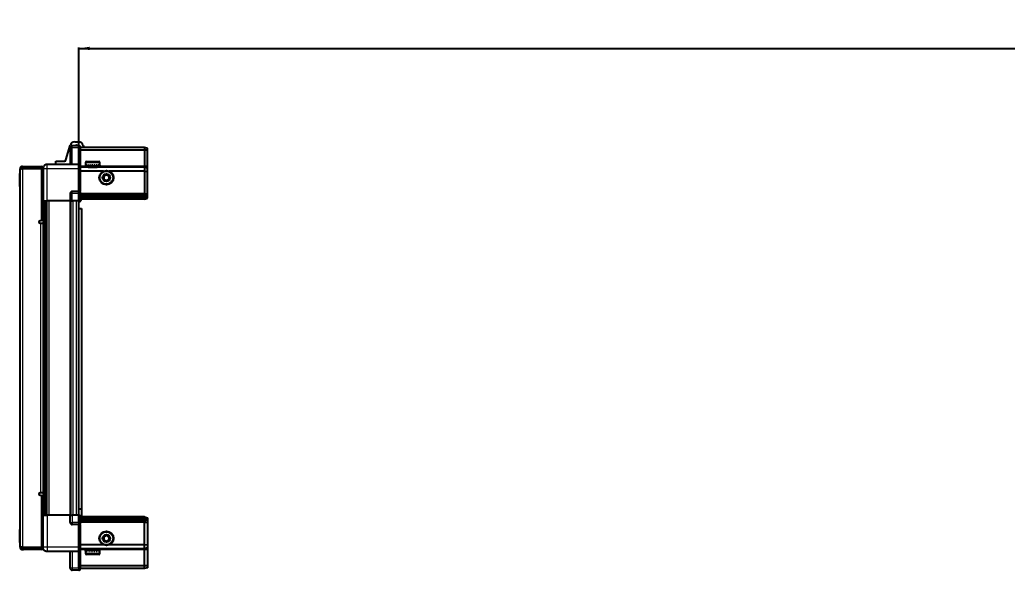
# Model space of a CAD drawing. Header units: millimetres. Extents: x 1132 to 7229, y -1242 to 1836.
# Drawn here: x 3138 to 4036, y 1254 to 1755 of the extents above; entities that cross this region are included whole.
import ezdxf

# ---------------------------------------------------------------- set-up
doc = ezdxf.new("R2010")
doc.units = ezdxf.units.MM
doc.layers.add('FORMAT', color=7, linetype='Continuous')
doc.styles.add('SLDTEXTSTYLE0', font='TXT', dxfattribs={"width": 0.75})
doc.dimstyles.new('SLDDIMSTYLE0', dxfattribs={"dimtxt": 20, "dimasz": 10, "dimexe": 0, "dimexo": 0.0625, "dimgap": 5, "dimtad": 2, "dimdec": 1, "dimrnd": 1e-09, "dimzin": 12, "dimdsep": 46, "dimtxsty": 'SLDTEXTSTYLE0', "dimsah": 1, "dimcen": 0.09, "dimadec": 0, "dimazin": 3, "dimtfac": 1, "dimtofl": 0, "dimtmove": 0, "dimatfit": 3, "dimfxl": 0, "dimfrac": 2, "dimtolj": 1, "dimtzin": 12, "dimarcsym": 0})

# ---------------------------------------------------------------- blocks, each defined once
blk = doc.blocks.new('_D_5')
at = {"layer": 'FORMAT'}
for p, q in [((3192.11, 1590.11), (3192.11, 1729.6)), ((3192.11, 1728.6), (5292.11, 1728.6)), ((5292.11, 1590.11), (5292.11, 1729.6))]:
    blk.add_line(p, q, dxfattribs=at)
for points in [[(3192.11, 1728.6), (3202.11, 1727.07), (3202.11, 1730.14)], [(5292.11, 1728.6), (5282.11, 1730.14), (5282.11, 1727.07)]]:
    blk.add_solid(points, dxfattribs=at)
at = {"layer": 'FORMAT', "insert": (4212.55, 1754.39), "char_height": 20, "attachment_point": 1, "style": 'SLDTEXTSTYLE0'}
blk.add_mtext('2100', dxfattribs=at)

msp = doc.modelspace()

# ---------------------------------------------------------------- linework, layer by layer
at = {"color": 7, "linetype": 'Continuous', "lineweight": 25}
for p, q in [((3188.57, 1643.6), (3191.8, 1643.6)), ((3180.48, 1627.19), (3184.25, 1640.34)), ((3184.26, 1638.1), (3184.26, 1623.1)), ((3192.26, 1640.1), (3186.26, 1640.1)), ((3192.26, 1640.1), (3192.59, 1640.1)), ((3192.26, 1640.1), (3192.26, 1638.1)), ((3192.26, 1623.3), (3192.26, 1638.1)), ((3192.26, 1623.3), (3192.26, 1638.1)), ((3193.46, 1639.6), (3192.59, 1640.1)), ((3193.46, 1638.1), (3193.46, 1639.6)), ((3251.76, 1638.6), (3193.46, 1638.6)), ((3193.46, 1638.1), (3193.46, 1623.3)), ((3251.76, 1636.1), (3193.46, 1636.1)), ((3196.12, 1640.34), (3196.62, 1638.6)), ((3251.76, 1638.6), (3251.76, 1636.1)), ((3254.76, 1637.8), (3251.76, 1638.6)), ((3251.76, 1636.1), (3251.76, 1621.6)), ((3254.76, 1635.95), (3251.76, 1636.1)), ((3254.76, 1635.95), (3254.76, 1637.8)), ((3254.76, 1621.6), (3254.76, 1635.95)), ((3171.31, 1623.1), (3171.31, 1626.1)), ((3171.31, 1626.1), (3179.03, 1626.1)), ((3199.06, 1625.8), (3206.23, 1625.8)), ((3206.23, 1625.8), (3210.46, 1625.8)), ((3140.26, 1619.25), (3138.76, 1619.25)), ((3138.76, 1618.75), (3138.76, 1619.25)), ((3138.76, 1275.45), (3138.76, 1618.75)), ((3140.86, 1619.85), (3140.86, 1621.35)), ((3140.86, 1621.35), (3141.76, 1621.35)), ((3140.86, 1619.85), (3141.76, 1619.85)), ((3140.86, 1619.35), (3158.26, 1619.35)), ((3141.76, 1621.35), (3158.26, 1621.35)), ((3141.76, 1619.85), (3141.76, 1621.35)), ((3141.76, 1619.85), (3158.26, 1619.85)), ((3158.26, 1619.85), (3158.26, 1621.35)), ((3159.76, 1619.35), (3158.26, 1619.35)), ((3158.26, 1619.35), (3158.26, 1571.85)), ((3159.76, 1619.1), (3159.76, 1590.1)), ((3192.26, 1623.1), (3163.26, 1623.1)), ((3192.26, 1623.1), (3192.26, 1623.3)), ((3192.26, 1623.1), (3193.46, 1623.1)), ((3192.26, 1619.1), (3192.26, 1623.1)), ((3192.26, 1598.8), (3192.26, 1619.1)), ((3193.46, 1623.3), (3193.46, 1623.1)), ((3193.46, 1623.1), (3193.46, 1619.1)), ((3251.76, 1620.6), (3193.46, 1620.6)), ((3193.46, 1619.1), (3193.46, 1598.8)), ((3214.76, 1617.1), (3193.46, 1617.1)), ((3198.26, 1625), (3198.26, 1622.6)), ((3198.26, 1622.6), (3198.26, 1622.1)), ((3198.26, 1622.1), (3198.39, 1622.1)), ((3198.58, 1622.6), (3198.39, 1622.6)), ((3198.39, 1622.6), (3198.39, 1622.1)), ((3198.39, 1622.1), (3198.58, 1622.1)), ((3198.58, 1622.6), (3198.58, 1622.1)), ((3198.58, 1622.1), (3199.11, 1622.1)), ((3199.51, 1622.6), (3199.11, 1622.6)), ((3199.11, 1622.6), (3199.11, 1622.1)), ((3199.11, 1622.1), (3199.51, 1622.1)), ((3199.51, 1622.6), (3199.51, 1622.1)), ((3199.51, 1622.1), (3200.38, 1622.1)), ((3200.36, 1622.1), (3200.36, 1622)), ((3200.36, 1622), (3209.16, 1622)), ((3200.95, 1622.6), (3200.38, 1622.6)), ((3200.38, 1622.6), (3200.38, 1622.1)), ((3200.38, 1622.1), (3200.95, 1622.1)), ((3200.76, 1621.6), (3201.45, 1621.12)), ((3200.76, 1621.6), (3205.79, 1621.6)), ((3201.45, 1621.12), (3200.76, 1620.64)), ((3200.76, 1620.64), (3200.76, 1620.6)), ((3200.76, 1620.64), (3205.79, 1620.64)), ((3200.95, 1622.6), (3200.95, 1622.1)), ((3200.95, 1622.1), (3202.08, 1622.1)), ((3201.45, 1621.12), (3205.61, 1621.12)), ((3202.77, 1622.6), (3202.08, 1622.6)), ((3202.08, 1622.6), (3202.08, 1622.1)), ((3202.08, 1622.1), (3202.77, 1622.1)), ((3202.77, 1622.6), (3202.77, 1622.1)), ((3202.77, 1622.1), (3204.04, 1622.1)), ((3204.78, 1622.6), (3204.04, 1622.6)), ((3204.04, 1622.6), (3204.04, 1622.1)), ((3204.04, 1622.1), (3204.27, 1622.1)), ((3204.27, 1622.6), (3204.27, 1622.1)), ((3204.77, 1622.6), (3204.77, 1622.1)), ((3204.77, 1622.1), (3204.78, 1622.1)), ((3204.78, 1622.6), (3204.78, 1622.1)), ((3204.78, 1622.1), (3206.07, 1622.1)), ((3205.61, 1621.12), (3208.07, 1621.12)), ((3205.79, 1621.6), (3208.76, 1621.6)), ((3205.79, 1620.64), (3208.76, 1620.64)), ((3206.79, 1622.6), (3206.07, 1622.6)), ((3206.07, 1622.6), (3206.07, 1622.1)), ((3206.13, 1622.6), (3206.13, 1622.1)), ((3206.13, 1622.1), (3206.79, 1622.1)), ((3206.79, 1622.6), (3206.79, 1622.1)), ((3206.79, 1622.1), (3207.97, 1622.1)), ((3208.59, 1622.6), (3207.97, 1622.6)), ((3207.97, 1622.6), (3207.97, 1622.1)), ((3207.97, 1622.1), (3208.59, 1622.1)), ((3208.07, 1621.12), (3208.76, 1621.6)), ((3208.76, 1620.64), (3208.07, 1621.12)), ((3208.59, 1622.6), (3208.59, 1622.1)), ((3208.59, 1622.1), (3209.56, 1622.1)), ((3208.76, 1620.6), (3208.76, 1620.64)), ((3209.16, 1622), (3209.16, 1622.1)), ((3210.03, 1622.6), (3209.56, 1622.6)), ((3209.56, 1622.6), (3209.56, 1622.1)), ((3209.56, 1622.1), (3210.03, 1622.1)), ((3210.03, 1622.6), (3210.03, 1622.1)), ((3210.03, 1622.1), (3210.68, 1622.1)), ((3210.95, 1622.6), (3210.68, 1622.6)), ((3210.68, 1622.6), (3210.68, 1622.1)), ((3210.68, 1622.1), (3210.95, 1622.1)), ((3210.95, 1622.6), (3210.95, 1622.1)), ((3210.95, 1622.1), (3211.22, 1622.1)), ((3211.26, 1622.6), (3211.22, 1622.6)), ((3211.22, 1622.6), (3211.22, 1622.1)), ((3211.22, 1622.1), (3211.26, 1622.1)), ((3211.26, 1622.6), (3211.26, 1625)), ((3211.26, 1622.6), (3211.26, 1622.1)), ((3251.76, 1617.1), (3219.76, 1617.1)), ((3251.76, 1621.6), (3251.76, 1620.6)), ((3251.76, 1620.6), (3251.76, 1617.1)), ((3254.76, 1619.8), (3251.76, 1620.6)), ((3251.76, 1617.1), (3251.76, 1596.6)), ((3251.76, 1617.1), (3254.76, 1616.77)), ((3254.76, 1619.8), (3254.76, 1621.6)), ((3254.76, 1616.77), (3254.76, 1619.8)), ((3254.76, 1596.6), (3254.76, 1616.77)), ((3138.76, 1614.74), (3138.46, 1614.74)), ((3138.46, 1603.17), (3138.46, 1614.74)), ((3138.46, 1603.17), (3138.76, 1603.17)), ((3192.26, 1598.6), (3186.26, 1598.6)), ((3192.26, 1598.6), (3192.26, 1598.8)), ((3192.26, 1598.6), (3192.26, 1596.6)), ((3192.26, 1598.6), (3193.46, 1598.6)), ((3193.46, 1598.8), (3193.46, 1598.6)), ((3193.46, 1597.93), (3193.46, 1598.6)), ((3158.26, 1592.85), (3159.76, 1592.85)), ((3159.76, 1590.1), (3158.26, 1590.1)), ((3160.41, 1304.1), (3160.41, 1590.1)), ((3162.2, 1590.1), (3162.2, 1304.1)), ((3162.23, 1590.1), (3162.23, 1304.1)), ((3184.26, 1590.1), (3163.26, 1590.1)), ((3184.26, 1596.6), (3184.26, 1590.1)), ((3184.26, 1590.1), (3186.26, 1590.1)), ((3184.91, 1304.1), (3184.91, 1590.1)), ((3192.26, 1590.1), (3186.26, 1590.1)), ((3192.11, 1304.1), (3192.11, 1590.1)), ((3192.26, 1590.1), (3192.26, 1596.6)), ((3192.26, 1590.1), (3192.26, 1596.6)), ((3192.26, 1590.1), (3192.59, 1590.1)), ((3192.26, 1590.1), (3192.26, 1590.1)), ((3192.59, 1590.1), (3192.59, 1596.6)), ((3193.46, 1590.1), (3192.59, 1590.1)), ((3192.59, 1590.1), (3192.59, 1590.1)), ((3193.46, 1597.93), (3193.46, 1590.1)), ((3251.76, 1595.6), (3193.46, 1595.6)), ((3251.76, 1594.6), (3193.46, 1594.6)), ((3251.76, 1593.1), (3193.46, 1593.1)), ((3251.76, 1591.6), (3193.46, 1591.6)), ((3251.76, 1596.6), (3251.76, 1595.6)), ((3251.76, 1595.6), (3251.76, 1594.6)), ((3251.76, 1595.6), (3254.76, 1594.8)), ((3251.76, 1594.6), (3251.76, 1593.1)), ((3251.76, 1594.6), (3254.76, 1594.06)), ((3251.76, 1593.1), (3254.76, 1593.56)), ((3251.76, 1593.1), (3251.76, 1591.6)), ((3251.76, 1591.6), (3254.76, 1592.41)), ((3254.76, 1594.8), (3254.76, 1596.6)), ((3254.76, 1594.06), (3254.76, 1594.8)), ((3254.76, 1593.56), (3254.76, 1594.06)), ((3254.76, 1592.41), (3254.76, 1593.56)), ((3192.11, 1583.1), (3194.61, 1583.1)), ((3194.61, 1583.1), (3194.61, 1309.6)), ((3158.26, 1571.85), (3156.91, 1571.85)), ((3156.91, 1569.85), (3157.66, 1569.85)), ((3157.66, 1569.85), (3159.76, 1569.85)), ((3159.76, 1569.85), (3159.76, 1324.35)), ((3157.66, 1324.35), (3156.91, 1324.35)), ((3156.91, 1322.35), (3158.26, 1322.35)), ((3159.76, 1324.35), (3157.66, 1324.35)), ((3158.26, 1322.35), (3158.26, 1274.85)), ((3159.76, 1304.1), (3158.26, 1304.1)), ((3159.76, 1275.1), (3159.76, 1304.1)), ((3184.26, 1304.1), (3163.26, 1304.1)), ((3184.26, 1297.6), (3184.26, 1304.1)), ((3184.26, 1304.1), (3186.26, 1304.1)), ((3192.26, 1304.1), (3186.26, 1304.1)), ((3194.61, 1309.6), (3192.11, 1309.6)), ((3192.26, 1297.6), (3192.26, 1304.1)), ((3192.26, 1304.1), (3192.59, 1304.1)), ((3192.59, 1297.6), (3192.59, 1304.1)), ((3192.59, 1304.1), (3193.46, 1304.1)), ((3193.46, 1304.1), (3193.46, 1296.28)), ((3251.76, 1302.6), (3193.46, 1302.6)), ((3194.61, 1309.6), (3194.61, 1302.6)), ((3251.76, 1301.1), (3251.76, 1302.6)), ((3251.76, 1302.6), (3254.76, 1301.8)), ((3159.76, 1301.35), (3158.26, 1301.35)), ((3192.26, 1295.6), (3186.26, 1295.6)), ((3192.26, 1297.6), (3192.26, 1295.6)), ((3192.26, 1297.6), (3192.26, 1295.6)), ((3192.26, 1295.6), (3193.46, 1295.6)), ((3192.26, 1295.4), (3192.26, 1295.6)), ((3192.26, 1275.1), (3192.26, 1295.4)), ((3251.76, 1301.1), (3193.46, 1301.1)), ((3251.76, 1299.6), (3193.46, 1299.6)), ((3251.76, 1298.6), (3193.46, 1298.6)), ((3193.46, 1295.6), (3193.46, 1296.28)), ((3193.46, 1295.6), (3193.46, 1295.4)), ((3193.46, 1295.4), (3193.46, 1275.1)), ((3251.76, 1299.6), (3251.76, 1301.1)), ((3251.76, 1301.1), (3254.76, 1300.65)), ((3251.76, 1299.6), (3254.76, 1300.15)), ((3251.76, 1298.6), (3251.76, 1299.6)), ((3251.76, 1298.6), (3254.76, 1299.41)), ((3251.76, 1297.6), (3251.76, 1298.6)), ((3251.76, 1277.1), (3251.76, 1297.6)), ((3254.76, 1301.8), (3254.76, 1300.65)), ((3254.76, 1300.65), (3254.76, 1300.15)), ((3254.76, 1300.15), (3254.76, 1299.41)), ((3254.76, 1299.41), (3254.76, 1297.6)), ((3254.76, 1297.6), (3254.76, 1277.44)), ((3138.76, 1291.04), (3138.46, 1291.04)), ((3138.46, 1281.36), (3138.46, 1291.04)), ((3138.46, 1279.47), (3138.46, 1281.36)), ((3138.46, 1279.47), (3138.76, 1279.47)), ((3138.76, 1274.95), (3138.76, 1275.45)), ((3192.26, 1271.1), (3192.26, 1275.1)), ((3214.76, 1277.1), (3193.46, 1277.1)), ((3193.46, 1275.1), (3193.46, 1271.1)), ((3251.76, 1277.1), (3219.76, 1277.1)), ((3251.76, 1277.1), (3254.76, 1277.44)), ((3251.76, 1273.6), (3251.76, 1277.1)), ((3254.76, 1277.44), (3254.76, 1274.41)), ((3140.26, 1274.95), (3138.76, 1274.95)), ((3158.26, 1274.85), (3140.86, 1274.85)), ((3140.86, 1274.35), (3140.86, 1272.85)), ((3140.86, 1274.35), (3141.76, 1274.35)), ((3140.86, 1272.85), (3141.76, 1272.85)), ((3158.26, 1274.35), (3141.76, 1274.35)), ((3141.76, 1274.35), (3141.76, 1272.85)), ((3158.26, 1272.85), (3141.76, 1272.85)), ((3158.26, 1274.85), (3159.76, 1274.85)), ((3158.26, 1274.35), (3158.26, 1272.85)), ((3192.26, 1271.1), (3163.26, 1271.1)), ((3184.26, 1256.1), (3184.26, 1271.1)), ((3192.26, 1271.1), (3193.46, 1271.1)), ((3192.26, 1270.9), (3192.26, 1271.1)), ((3192.26, 1256.1), (3192.26, 1270.9)), ((3251.76, 1273.6), (3193.46, 1273.6)), ((3193.46, 1271.1), (3193.46, 1270.9)), ((3193.46, 1270.9), (3193.46, 1256.1)), ((3198.26, 1272.1), (3198.26, 1269.2)), ((3198.35, 1272.1), (3198.26, 1272.1)), ((3198.35, 1271.6), (3198.35, 1272.1)), ((3198.52, 1272.1), (3198.35, 1272.1)), ((3198.35, 1271.6), (3198.52, 1271.6)), ((3198.52, 1271.6), (3198.52, 1272.1)), ((3199.01, 1272.1), (3198.52, 1272.1)), ((3199.01, 1271.6), (3199.01, 1272.1)), ((3199.39, 1272.1), (3199.01, 1272.1)), ((3199.01, 1271.6), (3199.39, 1271.6)), ((3199.21, 1268.4), (3199.06, 1268.4)), ((3210.46, 1268.4), (3199.21, 1268.4)), ((3199.39, 1271.6), (3199.39, 1272.1)), ((3200.23, 1272.1), (3199.39, 1272.1)), ((3200.23, 1271.6), (3200.23, 1272.1)), ((3200.79, 1272.1), (3200.23, 1272.1)), ((3200.23, 1271.6), (3200.79, 1271.6)), ((3200.36, 1272.2), (3200.36, 1272.1)), ((3205.76, 1272.2), (3200.36, 1272.2)), ((3200.76, 1273.6), (3200.76, 1273.57)), ((3200.76, 1273.57), (3201.45, 1273.09)), ((3200.86, 1273.57), (3200.76, 1273.57)), ((3201.45, 1273.09), (3200.76, 1272.6)), ((3200.86, 1272.6), (3200.76, 1272.6)), ((3200.79, 1271.6), (3200.79, 1272.1)), ((3201.89, 1272.1), (3200.79, 1272.1)), ((3208.76, 1273.57), (3200.86, 1273.57)), ((3208.76, 1272.6), (3200.86, 1272.6)), ((3201.53, 1273.09), (3201.45, 1273.09)), ((3208.07, 1273.09), (3201.53, 1273.09)), ((3201.89, 1271.6), (3201.89, 1272.1)), ((3202.57, 1272.1), (3201.89, 1272.1)), ((3201.89, 1271.6), (3202.57, 1271.6)), ((3202.57, 1271.6), (3202.57, 1272.1)), ((3203.84, 1272.1), (3202.57, 1272.1)), ((3203.84, 1271.6), (3203.84, 1272.1)), ((3204.13, 1272.1), (3203.84, 1272.1)), ((3203.84, 1271.6), (3204.57, 1271.6)), ((3204.13, 1271.6), (3204.13, 1272.1)), ((3204.57, 1271.6), (3204.57, 1272.1)), ((3205.87, 1272.1), (3204.57, 1272.1)), ((3209.16, 1272.2), (3205.76, 1272.2)), ((3205.87, 1271.6), (3205.87, 1272.1)), ((3205.87, 1271.6), (3206.59, 1271.6)), ((3206, 1271.6), (3206, 1272.1)), ((3206.59, 1272.1), (3206, 1272.1)), ((3206.59, 1271.6), (3206.59, 1272.1)), ((3207.79, 1272.1), (3206.59, 1272.1)), ((3207.79, 1271.6), (3207.79, 1272.1)), ((3208.43, 1272.1), (3207.79, 1272.1)), ((3207.79, 1271.6), (3208.43, 1271.6)), ((3208.07, 1273.09), (3208.76, 1273.57)), ((3208.76, 1272.6), (3208.07, 1273.09)), ((3208.43, 1271.6), (3208.43, 1272.1)), ((3209.42, 1272.1), (3208.43, 1272.1)), ((3208.76, 1273.57), (3208.76, 1273.6)), ((3209.16, 1272.1), (3209.16, 1272.2)), ((3209.42, 1271.6), (3209.42, 1272.1)), ((3209.9, 1272.1), (3209.42, 1272.1)), ((3209.42, 1271.6), (3209.9, 1271.6)), ((3209.9, 1271.6), (3209.9, 1272.1)), ((3210.59, 1272.1), (3209.9, 1272.1)), ((3210.59, 1271.6), (3210.59, 1272.1)), ((3210.88, 1272.1), (3210.59, 1272.1)), ((3210.59, 1271.6), (3210.88, 1271.6)), ((3210.88, 1271.6), (3210.88, 1272.1)), ((3211.19, 1272.1), (3210.88, 1272.1)), ((3211.19, 1271.6), (3211.19, 1272.1)), ((3211.25, 1272.1), (3211.19, 1272.1)), ((3211.19, 1271.6), (3211.25, 1271.6)), ((3211.25, 1271.6), (3211.25, 1272.1)), ((3211.26, 1272.1), (3211.25, 1272.1)), ((3211.26, 1269.2), (3211.26, 1272.1)), ((3254.76, 1274.41), (3251.76, 1273.6)), ((3251.76, 1272.6), (3251.76, 1273.6)), ((3251.76, 1258.1), (3251.76, 1272.6)), ((3254.76, 1274.41), (3254.76, 1272.6)), ((3254.76, 1272.6), (3254.76, 1258.26)), ((3251.76, 1258.1), (3193.46, 1258.1)), ((3254.76, 1258.26), (3251.76, 1258.1)), ((3251.76, 1255.6), (3251.76, 1258.1)), ((3254.76, 1258.26), (3254.76, 1256.41)), ((3192.26, 1254.1), (3186.26, 1254.1)), ((3192.26, 1256.1), (3192.26, 1254.1)), ((3192.26, 1254.1), (3192.59, 1254.1)), ((3192.26, 1254.1), (3192.26, 1254.1)), ((3192.26, 1254.1), (3192.59, 1254.1)), ((3192.59, 1254.1), (3193.46, 1254.6)), ((3192.59, 1254.1), (3193.46, 1254.6)), ((3193.46, 1254.6), (3193.46, 1256.1)), ((3251.76, 1255.6), (3193.46, 1255.6)), ((3254.76, 1256.41), (3251.76, 1255.6))]:
    msp.add_line(p, q, dxfattribs=at)
at = {"color": 8, "linetype": 'Continuous', "lineweight": 18}
for p, q in [((3186.26, 1638.1), (3184.26, 1638.1)), ((3186.26, 1638.1), (3186.26, 1640.1)), ((3186.26, 1623.1), (3186.26, 1638.1)), ((3192.26, 1638.1), (3186.26, 1638.1)), ((3192.26, 1638.1), (3193.46, 1638.1)), ((3140.86, 1619.35), (3140.86, 1274.85)), ((3163.26, 1590.1), (3163.26, 1619.1)), ((3192.26, 1619.1), (3163.26, 1619.1)), ((3192.26, 1623.3), (3193.46, 1623.3)), ((3192.26, 1619.1), (3193.46, 1619.1)), ((3200.76, 1621.6), (3193.46, 1621.6)), ((3198.26, 1625), (3206.43, 1625)), ((3206.43, 1625), (3211.26, 1625)), ((3251.76, 1621.6), (3208.76, 1621.6)), ((3254.76, 1621.6), (3251.76, 1621.6)), ((3186.26, 1596.6), (3186.26, 1598.6)), ((3192.26, 1598.8), (3193.46, 1598.8)), ((3159.76, 1569.85), (3159.76, 1590.1)), ((3160.99, 1590.1), (3160.99, 1304.1)), ((3163.44, 1304.1), (3163.44, 1590.1)), ((3164.85, 1590.1), (3164.85, 1304.1)), ((3184.26, 1596.6), (3186.26, 1596.6)), ((3184.26, 1304.1), (3184.26, 1590.1)), ((3186.26, 1590.1), (3186.26, 1596.6)), ((3192.26, 1596.6), (3186.26, 1596.6)), ((3186.91, 1304.1), (3186.91, 1590.1)), ((3190.11, 1304.1), (3190.11, 1590.1)), ((3192.26, 1596.6), (3192.59, 1596.6)), ((3192.26, 1590.1), (3192.59, 1590.1)), ((3251.76, 1596.6), (3193.46, 1596.6)), ((3251.76, 1596.6), (3254.76, 1596.6)), ((3157.66, 1324.35), (3157.66, 1569.85)), ((3159.76, 1304.1), (3159.76, 1324.35)), ((3163.26, 1304.1), (3163.26, 1275.1)), ((3186.26, 1304.1), (3186.26, 1297.6)), ((3184.26, 1297.6), (3186.26, 1297.6)), ((3186.26, 1297.6), (3186.26, 1295.6)), ((3192.26, 1297.6), (3186.26, 1297.6)), ((3192.26, 1297.6), (3192.59, 1297.6)), ((3193.46, 1295.4), (3192.26, 1295.4)), ((3251.76, 1297.6), (3193.46, 1297.6)), ((3251.76, 1297.6), (3254.76, 1297.6)), ((3192.26, 1275.1), (3163.26, 1275.1)), ((3192.26, 1275.1), (3193.46, 1275.1)), ((3186.26, 1271.1), (3186.26, 1256.1)), ((3193.46, 1270.9), (3192.26, 1270.9)), ((3200.76, 1272.6), (3193.46, 1272.6)), ((3198.43, 1269.2), (3198.26, 1269.2)), ((3211.26, 1269.2), (3198.43, 1269.2)), ((3251.76, 1272.6), (3208.76, 1272.6)), ((3254.76, 1272.6), (3251.76, 1272.6)), ((3186.26, 1256.1), (3184.26, 1256.1)), ((3186.26, 1256.1), (3186.26, 1254.1)), ((3192.26, 1256.1), (3186.26, 1256.1)), ((3192.26, 1256.1), (3193.46, 1256.1))]:
    msp.add_line(p, q, dxfattribs=at)
at = {"color": 7, "linetype": 'Continuous', "lineweight": 25}
for centre, radius in [((3217.26, 1611.1), 6.5), ((3217.26, 1611.1), 3.46), ((3217.26, 1283.1), 6.5), ((3217.26, 1283.1), 3.46)]:
    msp.add_circle(centre, radius, dxfattribs=at)
at = {"color": 8, "linetype": 'Continuous', "lineweight": 18}
for centre in [(3217.26, 1611.1), (3217.26, 1283.1)]:
    msp.add_circle(centre, 5.7, dxfattribs=at)
at = {"color": 7, "linetype": 'Continuous', "lineweight": 25}
for centre, radius, start, end in [((3188.57, 1639.1), 4.5, 90, 164), ((3191.8, 1639.1), 4.5, 16, 90), ((3186.26, 1638.1), 2, 90, 180), ((3190.21, 1638.7), 1.9, 47.4631, 132.5369), ((3179.03, 1627.6), 1.5, 270, 344), ((3199.06, 1625), 0.8, 90, 180), ((3210.46, 1625), 0.8, 0, 90), ((3140.76, 1618.85), 0.5, 90, 117.7907), ((3158.16, 1619.25), 0.6, 9.59407, 90), ((3158.16, 1619.25), 2.1, 32.2369, 87.2706), ((3200.36, 1621.6), 0.4, 0, 90), ((3209.16, 1621.6), 0.4, 90, 180), ((3217.26, 1611.1), 2.5, 161.00659, 221.00659), ((3217.26, 1611.1), 2.5, 101.00659, 161.00659), ((3217.26, 1611.1), 2.5, 221.00659, 281.00659), ((3217.26, 1611.1), 2.5, 41.00659, 101.00659), ((3217.26, 1611.1), 2.5, 281.00659, 341.00659), ((3217.26, 1611.1), 2.5, 341.00659, 41.00659), ((3186.26, 1596.6), 2, 90, 180), ((3189.61, 1592.75), 5, 300, 346.70293), ((3156.91, 1570.85), 1, 90, 270), ((3156.91, 1323.35), 1, 90, 270), ((3186.26, 1297.6), 2, 180, 270), ((3217.26, 1283.1), 2.5, 127.98423, 187.98423), ((3217.26, 1283.1), 2.5, 67.98423, 127.98423), ((3217.26, 1283.1), 2.5, 7.98423, 67.98423), ((3217.26, 1283.1), 2.5, 187.98423, 247.98423), ((3217.26, 1283.1), 2.5, 247.98423, 307.98423), ((3217.26, 1283.1), 2.5, 307.98423, 7.98423), ((3140.76, 1275.35), 0.5, 243.58436, 270), ((3158.16, 1274.95), 0.6, 270, 350.40593), ((3158.16, 1274.95), 2.1, 272.7294, 327.8305), ((3199.06, 1269.2), 0.8, 180, 270), ((3200.36, 1272.6), 0.4, 270, 0), ((3209.16, 1272.6), 0.4, 180, 270), ((3210.46, 1269.2), 0.8, 270, 360), ((3186.26, 1256.1), 2, 180, 270)]:
    msp.add_arc(centre, radius, start, end, dxfattribs=at)
for centre, start_param, end_param in [((3196.06, 1596.6), 2.418858, 3.141593), ((3196.06, 1297.6), 3.141593, 3.864327)]:
    msp.add_ellipse(centre, major_axis=(3.46, 0), ratio=0.57735, start_param=start_param, end_param=end_param, dxfattribs=at)
for points, knots in [([(3140.86, 1621.35), (3140.6, 1621.33), (3140.11, 1621.28), (3139.47, 1620.88), (3139, 1620.32), (3138.78, 1619.75), (3138.76, 1619.38), (3138.76, 1619.25)], [0, 0, 0, 0, 0.2302553, 0.4485219, 0.6667858, 0.8850496, 1, 1, 1, 1]), ([(3138.76, 1618.75), (3138.78, 1618.8), (3138.84, 1618.89), (3139.23, 1619.02), (3139.79, 1619.15), (3140.37, 1619.27), (3140.73, 1619.33), (3140.86, 1619.35)], [0, 0, 0, 0, 0.230255, 0.448522, 0.666786, 0.88505, 1, 1, 1, 1]), ([(3163.26, 1623.1), (3162.82, 1623.06), (3162.14, 1622.99), (3161.32, 1622.55), (3160.76, 1622.1), (3160.31, 1621.54), (3159.88, 1620.72), (3159.8, 1620.04), (3159.76, 1619.6)], [0, 0, 0, 0, 0.239457, 0.368361, 0.5, 0.631639, 0.760543, 1, 1, 1, 1]), ([(3159.76, 1619.6), (3159.76, 1619.6), (3159.76, 1619.58), (3159.76, 1619.47), (3159.76, 1619.3), (3159.76, 1619.17), (3159.76, 1619.1)], [0, 0, 0, 0, 0.249394, 0.500333, 0.750167, 1, 1, 1, 1]), ([(3214.42, 1610.55), (3214.59, 1611.04), (3214.91, 1611.95), (3215.22, 1612.86), (3215.36, 1613.28)], [0, 0, 0, 0, 0.534686, 1, 1, 1, 1]), ([(3216.32, 1608.37), (3216.09, 1608.63), (3215.55, 1609.26), (3214.9, 1610.01), (3214.51, 1610.46), (3214.42, 1610.55)], [0, 0, 0, 0, 0.3629006, 0.8668753, 1, 1, 1, 1]), ([(3215.36, 1613.28), (3215.87, 1613.38), (3216.82, 1613.57), (3217.76, 1613.75), (3218.2, 1613.83)], [0, 0, 0, 0, 0.5346859, 1, 1, 1, 1]), ([(3219.15, 1608.93), (3218.65, 1608.83), (3217.7, 1608.64), (3216.76, 1608.46), (3216.32, 1608.37)], [0, 0, 0, 0, 0.534686, 1, 1, 1, 1]), ([(3218.2, 1613.83), (3218.28, 1613.74), (3218.67, 1613.29), (3219.32, 1612.54), (3219.86, 1611.92), (3220.09, 1611.66)], [0, 0, 0, 0, 0.1331247, 0.6370994, 1, 1, 1, 1]), ([(3220.09, 1611.66), (3219.92, 1611.17), (3219.61, 1610.26), (3219.3, 1609.35), (3219.15, 1608.93)], [0, 0, 0, 0, 0.5346859, 1, 1, 1, 1]), ([(3159.76, 1590.1), (3159.8, 1590.1), (3159.87, 1590.1), (3160.48, 1590.1), (3161.36, 1590.1), (3162.35, 1590.1), (3163, 1590.1), (3163.26, 1590.1)], [0, 0, 0, 0, 0.214694, 0.429388, 0.644082, 0.858775, 1, 1, 1, 1]), ([(3159.76, 1304.1), (3159.8, 1304.1), (3159.87, 1304.1), (3160.48, 1304.1), (3161.36, 1304.1), (3162.35, 1304.1), (3163, 1304.1), (3163.26, 1304.1)], [0, 0, 0, 0, 0.2146939, 0.4293877, 0.6440816, 0.8587754, 1, 1, 1, 1]), ([(3214.58, 1284.19), (3214.99, 1284.5), (3215.75, 1285.1), (3216.5, 1285.69), (3216.86, 1285.96)], [0, 0, 0, 0, 0.534686, 1, 1, 1, 1]), ([(3214.98, 1281.33), (3214.96, 1281.45), (3214.88, 1282.04), (3214.74, 1283.03), (3214.63, 1283.85), (3214.58, 1284.19)], [0, 0, 0, 0, 0.1331247, 0.6370994, 1, 1, 1, 1]), ([(3216.86, 1285.96), (3217.33, 1285.77), (3218.23, 1285.41), (3219.12, 1285.05), (3219.53, 1284.88)], [0, 0, 0, 0, 0.534686, 1, 1, 1, 1]), ([(3219.53, 1284.88), (3219.58, 1284.54), (3219.69, 1283.72), (3219.83, 1282.74), (3219.92, 1282.15), (3219.93, 1282.02)], [0, 0, 0, 0, 0.362901, 0.866875, 1, 1, 1, 1]), ([(3140.86, 1274.85), (3140.6, 1274.9), (3140.11, 1274.99), (3139.47, 1275.12), (3139, 1275.25), (3138.78, 1275.37), (3138.76, 1275.43), (3138.76, 1275.45)], [0, 0, 0, 0, 0.2302553, 0.4485219, 0.6667858, 0.8850496, 1, 1, 1, 1]), ([(3159.76, 1274.6), (3159.76, 1274.61), (3159.76, 1274.62), (3159.76, 1274.74), (3159.76, 1274.91), (3159.76, 1275.04), (3159.76, 1275.1)], [0, 0, 0, 0, 0.249394, 0.500333, 0.750167, 1, 1, 1, 1]), ([(3217.66, 1280.25), (3217.18, 1280.44), (3216.29, 1280.8), (3215.4, 1281.16), (3214.98, 1281.33)], [0, 0, 0, 0, 0.534686, 1, 1, 1, 1]), ([(3219.93, 1282.02), (3219.53, 1281.7), (3218.77, 1281.11), (3218.01, 1280.52), (3217.66, 1280.25)], [0, 0, 0, 0, 0.534686, 1, 1, 1, 1]), ([(3138.76, 1274.95), (3138.78, 1274.7), (3138.84, 1274.21), (3139.23, 1273.57), (3139.79, 1273.1), (3140.37, 1272.88), (3140.73, 1272.86), (3140.86, 1272.85)], [0, 0, 0, 0, 0.230255, 0.448522, 0.666786, 0.88505, 1, 1, 1, 1]), ([(3163.26, 1271.1), (3162.82, 1271.15), (3162.14, 1271.22), (3161.32, 1271.66), (3160.76, 1272.11), (3160.31, 1272.67), (3159.88, 1273.49), (3159.8, 1274.16), (3159.76, 1274.6)], [0, 0, 0, 0, 0.2394568, 0.3683607, 0.5, 0.6316393, 0.7605432, 1, 1, 1, 1])]:
    msp.add_open_spline(points, degree=3, knots=knots, dxfattribs=at)
for points in [[(3140.86, 1619.85), (3140.78, 1619.85), (3140.62, 1619.83), (3140.42, 1619.69), (3140.28, 1619.49), (3140.27, 1619.33), (3140.26, 1619.25)], [(3140.26, 1274.95), (3140.27, 1274.88), (3140.28, 1274.72), (3140.42, 1274.52), (3140.62, 1274.38), (3140.78, 1274.36), (3140.86, 1274.35)]]:
    msp.add_open_spline(points, degree=3, dxfattribs=at)
at = {"color": 8, "linetype": 'Continuous', "lineweight": 18}
for points in [[(3163.26, 1619.1), (3162.82, 1619.1), (3162.14, 1619.1), (3161.32, 1619.1), (3160.76, 1619.1), (3160.31, 1619.1), (3159.88, 1619.1), (3159.8, 1619.1), (3159.76, 1619.1)], [(3163.26, 1275.1), (3162.82, 1275.1), (3162.14, 1275.1), (3161.32, 1275.1), (3160.76, 1275.1), (3160.31, 1275.1), (3159.88, 1275.1), (3159.8, 1275.1), (3159.76, 1275.1)]]:
    msp.add_open_spline(points, degree=3, knots=[0, 0, 0, 0, 0.239457, 0.368361, 0.5, 0.631639, 0.760543, 1, 1, 1, 1], dxfattribs=at)
for points in [[(3163.26, 1619.1), (3163.26, 1619.63), (3163.26, 1620.68), (3163.26, 1622), (3163.26, 1622.92), (3163.26, 1623.04), (3163.26, 1623.1)], [(3163.26, 1275.1), (3163.26, 1274.58), (3163.26, 1273.53), (3163.26, 1272.21), (3163.26, 1271.28), (3163.26, 1271.16), (3163.26, 1271.1)]]:
    msp.add_open_spline(points, degree=3, dxfattribs=at)

# ---------------------------------------------------------------- dimensions: what is measured, and where the dimension line sits
at = {"layer": 'FORMAT'}
dim = msp.add_linear_dim(base=(5292.11, 1728.6), p1=(3192.11, 1590.1), p2=(5292.11, 1590.1), angle=0, dimstyle='SLDDIMSTYLE0', dxfattribs=at)
dim.commit()
dim.dimension.update_dxf_attribs({"geometry": '_D_5', "text_midpoint": (4242.11, 1728.6), "dimtype": 160})

doc.saveas('drawing.dxf')
